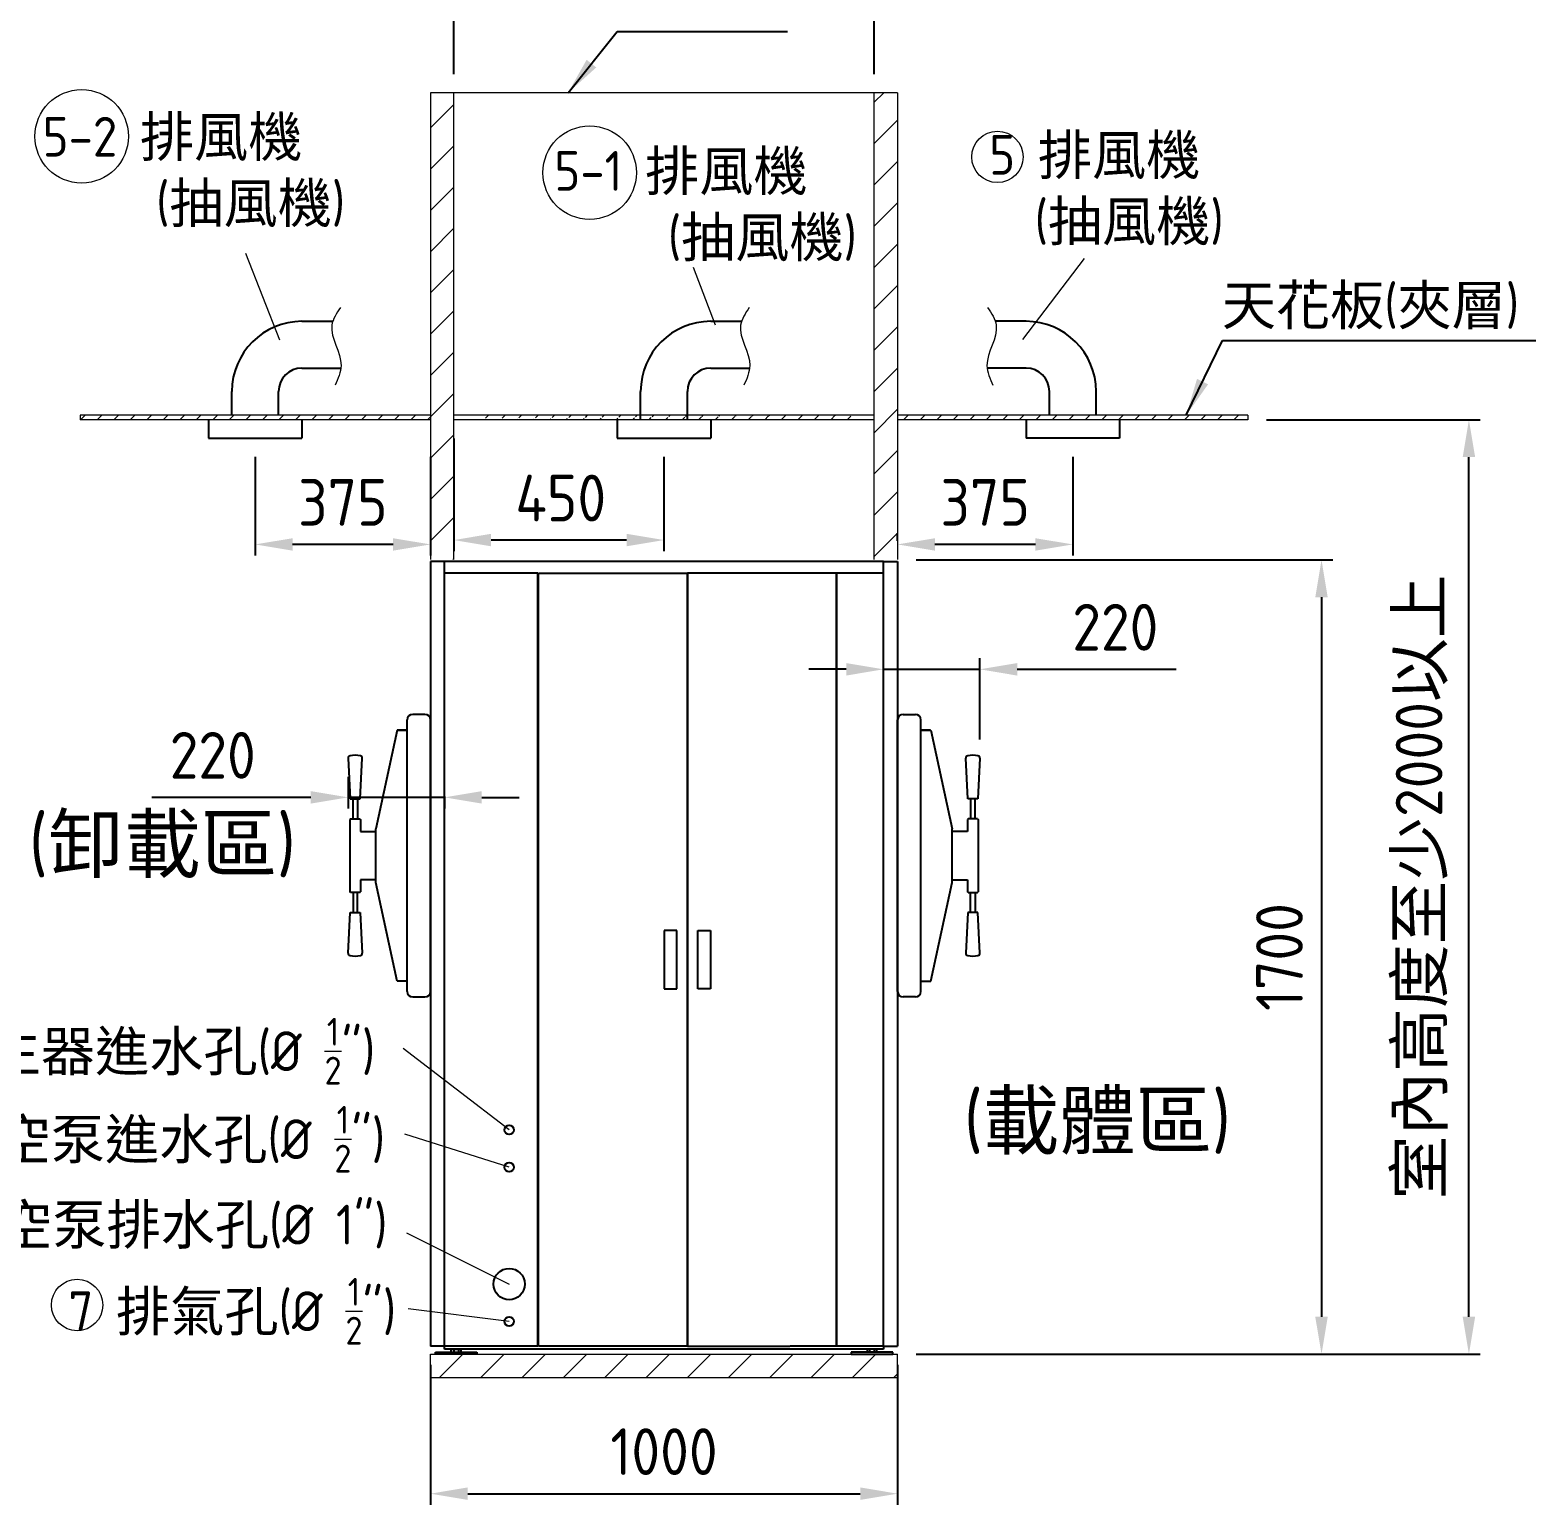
# Model space of a CAD drawing. Header units: millimetres. Extents: x -179594 to 13185, y 0 to 9270.
# Drawn here: x 4402 to 7626, y 2332 to 5489 of the extents above; entities that cross this region are included whole.
import ezdxf

# ---------------------------------------------------------------- set-up
doc = ezdxf.new("R2010")
doc.units = ezdxf.units.MM
doc.header["$MEASUREMENT"] = 0
doc.linetypes.add('HIDDEN', pattern=[9.525, 6.35, -3.175])
doc.layers.get('0').update_dxf_attribs({"lineweight": 25})
for name, color, linetype, lineweight in [('D', 3, 'Continuous', 13), ('H', 2, 'HIDDEN', 15), ('S', 4, 'Continuous', 15)]:
    doc.layers.add(name, color=color, linetype=linetype, lineweight=lineweight)
doc.styles.get("Standard").update_dxf_attribs({"font": 'KAIU.TTF'})
doc.styles.add('STU25', font='isocp2.shx')
doc.dimstyles.new('STU25', dxfattribs={"dimscale": 40, "dimtxt": 2.5, "dimasz": 2, "dimexe": 0.6, "dimexo": 1, "dimgap": 1, "dimtad": 1, "dimdsep": 46, "dimtxsty": 'STU25', "dimcen": 2, "dimazin": 2, "dimtfac": 1, "dimtmove": 0, "dimatfit": 3, "dimfxl": 0, "dimtolj": 1, "dimtzin": 0, "dimarcsym": 0})
doc.dimstyles.new('STU25$7', dxfattribs={"dimscale": 40, "dimtxt": 2.5, "dimasz": 2, "dimexe": 1.25, "dimexo": 0.625, "dimgap": 1, "dimtad": 0, "dimdec": 4, "dimdsep": 46, "dimtxsty": 'STU25', "dimcen": 2.5, "dimazin": 2, "dimtfac": 1, "dimtdec": 4, "dimtmove": 0, "dimatfit": 3, "dimfxl": 0, "dimtolj": 1, "dimtzin": 0, "dimarcsym": 0})

# ---------------------------------------------------------------- blocks, each defined once
blk = doc.blocks.new('*D19')
at = {"layer": 'D', "color": 0, "lineweight": -2}
for p, q in [((7049.4, 4654.6), (7506.4, 4654.6)), ((7482.4, 2734.6), (7482.4, 4574.6)), ((6299.4, 2654.6), (7506.4, 2654.6))]:
    blk.add_line(p, q, dxfattribs=at)
at = {"layer": 'D', "color": 0}
for points in [[(7495.8, 4574.6), (7469.1, 4574.6), (7482.4, 4654.6)], [(7469.1, 2734.6), (7495.8, 2734.6), (7482.4, 2654.6)]]:
    blk.add_solid(points, dxfattribs=at)
at = {"layer": 'Defpoints', "color": 0}
for p in [(7009.4, 4654.6), (7482.4, 4654.6), (6259.4, 2654.6)]:
    blk.add_point(p, dxfattribs=at)
at = {"layer": 'D', "color": 0, "insert": (7381.4, 3654.6), "char_height": 100, "attachment_point": 5, "rotation": 90, "style": 'STU25'}
blk.add_mtext('\\A1;{\\f標楷體|b0|i0|c136|p65;室內高度至少}2000{\\f標楷體|b0|i0|c136|p65;以上}', dxfattribs=at)
blk = doc.blocks.new('*D20')
at = {"layer": 'D', "color": 0, "linetype": 'Continuous', "lineweight": -2}
for p, q in [((6634.4, 4575.4), (6634.4, 4363.8)), ((6259.4, 4395.6), (6259.4, 4411.8)), ((6554.4, 4387.8), (6339.4, 4387.8))]:
    blk.add_line(p, q, dxfattribs=at)
at = {"layer": 'D', "color": 0}
for points in [[(6339.4, 4401.1), (6339.4, 4374.5), (6259.4, 4387.8)], [(6554.4, 4374.5), (6554.4, 4401.1), (6634.4, 4387.8)]]:
    blk.add_solid(points, dxfattribs=at)
at = {"layer": 'Defpoints', "color": 0}
for p in [(6634.4, 4615.4), (6259.4, 4387.8), (6259.4, 4355.6)]:
    blk.add_point(p, dxfattribs=at)
at = {"layer": 'D', "color": 0, "insert": (6446.9, 4477.8), "char_height": 100, "attachment_point": 5, "style": 'STU25'}
blk.add_mtext('\\A1;375', dxfattribs=at)
blk = doc.blocks.new('*D23')
at = {"layer": 'D', "color": 0, "lineweight": -2}
for p, q in [((5259.4, 2631.6), (5259.4, 2331.9)), ((6259.4, 2631.6), (6259.4, 2331.9)), ((5339.4, 2355.9), (6179.4, 2355.9))]:
    blk.add_line(p, q, dxfattribs=at)
at = {"layer": 'D', "color": 0}
for points in [[(5339.4, 2369.3), (5339.4, 2342.6), (5259.4, 2355.9)], [(6179.4, 2342.6), (6179.4, 2369.3), (6259.4, 2355.9)]]:
    blk.add_solid(points, dxfattribs=at)
at = {"layer": 'Defpoints', "color": 0}
for p in [(5259.4, 2671.6), (6259.4, 2671.6), (6259.4, 2355.9)]:
    blk.add_point(p, dxfattribs=at)
at = {"layer": 'D', "color": 0, "insert": (5759.4, 2445.9), "char_height": 100, "attachment_point": 5, "style": 'STU25'}
blk.add_mtext('\\A1;1000', dxfattribs=at)
blk = doc.blocks.new('*D27')
at = {"layer": 'D', "color": 0, "lineweight": -2}
for p, q in [((5309.4, 4614.6), (5309.4, 4373.1)), ((5759.4, 4575.4), (5759.4, 4373.1)), ((5679.4, 4397.1), (5389.4, 4397.1))]:
    blk.add_line(p, q, dxfattribs=at)
at = {"layer": 'D', "color": 0}
for points in [[(5389.4, 4410.5), (5389.4, 4383.8), (5309.4, 4397.1)], [(5679.4, 4383.8), (5679.4, 4410.5), (5759.4, 4397.1)]]:
    blk.add_solid(points, dxfattribs=at)
at = {"layer": 'Defpoints', "color": 0}
for p in [(5309.4, 4654.6), (5759.4, 4615.4), (5309.4, 4397.1)]:
    blk.add_point(p, dxfattribs=at)
at = {"layer": 'D', "color": 0, "insert": (5538.4, 4487.1), "char_height": 100, "attachment_point": 5, "style": 'STU25'}
blk.add_mtext('\\A1;450', dxfattribs=at)
blk = doc.blocks.new('*D28')
at = {"layer": 'D', "color": 0, "lineweight": -2}
for p, q in [((5309.4, 5394.6), (5309.4, 5715.1)), ((6209.4, 5394.6), (6209.4, 5715.1)), ((5389.4, 5691.1), (6129.4, 5691.1))]:
    blk.add_line(p, q, dxfattribs=at)
at = {"layer": 'D', "color": 0}
for points in [[(5389.4, 5704.5), (5389.4, 5677.8), (5309.4, 5691.1)], [(6129.4, 5677.8), (6129.4, 5704.5), (6209.4, 5691.1)]]:
    blk.add_solid(points, dxfattribs=at)
at = {"layer": 'Defpoints', "color": 0}
for p in [(6209.4, 5691.1), (5309.4, 5354.6), (6209.4, 5354.6)]:
    blk.add_point(p, dxfattribs=at)
at = {"layer": 'D', "color": 0, "insert": (5759.4, 5794.1), "char_height": 100, "attachment_point": 5, "style": 'STU25'}
blk.add_mtext('\\A1;900({\\f標楷體|b0|i0|c136|p65;滅菌區})', dxfattribs=at)
blk = doc.blocks.new('*D30')
at = {"layer": 'D', "color": 0, "lineweight": -2}
for p, q in [((6299.4, 4354.6), (7190.9, 4354.6)), ((7166.9, 4274.6), (7166.9, 2734.6)), ((6299.4, 2654.6), (7190.9, 2654.6))]:
    blk.add_line(p, q, dxfattribs=at)
at = {"layer": 'D', "color": 0}
for points in [[(7180.2, 4274.6), (7153.5, 4274.6), (7166.9, 4354.6)], [(7153.5, 2734.6), (7180.2, 2734.6), (7166.9, 2654.6)]]:
    blk.add_solid(points, dxfattribs=at)
at = {"layer": 'Defpoints', "color": 0}
for p in [(6259.4, 4354.6), (6259.4, 2654.6), (7166.9, 2654.6)]:
    blk.add_point(p, dxfattribs=at)
at = {"layer": 'D', "color": 0, "insert": (7076.9, 3504.6), "char_height": 100, "attachment_point": 5, "rotation": 90, "style": 'STU25'}
blk.add_mtext('\\A1;1700', dxfattribs=at)
blk = doc.blocks.new('*D11')
at = {"layer": 'D', "color": 0, "linetype": 'Continuous', "lineweight": -2}
for p, q in [((4884.4, 4575.4), (4884.4, 4363.8)), ((5259.4, 4575.4), (5259.4, 4363.8)), ((5179.4, 4387.8), (4964.4, 4387.8))]:
    blk.add_line(p, q, dxfattribs=at)
at = {"layer": 'D', "color": 0}
for points in [[(4964.4, 4401.1), (4964.4, 4374.5), (4884.4, 4387.8)], [(5179.4, 4374.5), (5179.4, 4401.1), (5259.4, 4387.8)]]:
    blk.add_solid(points, dxfattribs=at)
at = {"layer": 'Defpoints', "color": 0}
for p in [(4884.4, 4615.4), (5259.4, 4615.4), (4884.4, 4387.8)]:
    blk.add_point(p, dxfattribs=at)
at = {"layer": 'D', "color": 0, "insert": (5071.9, 4477.8), "char_height": 100, "attachment_point": 5, "style": 'STU25'}
blk.add_mtext('\\A1;375', dxfattribs=at)
blk = doc.blocks.new('*D31')
at = {"layer": 'D', "color": 0, "linetype": 'Continuous', "lineweight": -2}
for p, q in [((6229.4, 3800.6), (6229.4, 4144.5)), ((6435.4, 3970), (6435.4, 4144.5)), ((6149.4, 4120.5), (6069.4, 4120.5)), ((6229.4, 4120.5), (6435.4, 4120.5)), ((6515.4, 4120.5), (6855.5, 4120.5))]:
    blk.add_line(p, q, dxfattribs=at)
at = {"layer": 'D', "color": 0}
for points in [[(6149.4, 4107.1), (6149.4, 4133.8), (6229.4, 4120.5)], [(6515.4, 4133.8), (6515.4, 4107.1), (6435.4, 4120.5)]]:
    blk.add_solid(points, dxfattribs=at)
at = {"layer": 'Defpoints', "color": 0}
for p in [(6435.4, 4120.5), (6435.4, 3930), (6229.4, 3760.6)]:
    blk.add_point(p, dxfattribs=at)
at = {"layer": 'D', "color": 0, "insert": (6725.5, 4210.5), "char_height": 100, "attachment_point": 5, "style": 'STU25'}
blk.add_mtext('\\A1;\\Fisocp2.shx|c1;220', dxfattribs=at)
blk = doc.blocks.new('*D32')
at = {"layer": 'D', "color": 0, "linetype": 'Continuous', "lineweight": -2}
for p, q in [((5083.4, 3890.6), (5083.4, 3822.4)), ((5003.4, 3846.4), (4663.4, 3846.4)), ((5289.4, 3846.4), (5083.4, 3846.4)), ((5289.4, 3848.4), (5289.4, 3822.4)), ((5369.4, 3846.4), (5449.4, 3846.4))]:
    blk.add_line(p, q, dxfattribs=at)
at = {"layer": 'D', "color": 0}
for points in [[(5003.4, 3833.1), (5003.4, 3859.7), (5083.4, 3846.4)], [(5369.4, 3859.7), (5369.4, 3833.1), (5289.4, 3846.4)]]:
    blk.add_solid(points, dxfattribs=at)
at = {"layer": 'Defpoints', "color": 0}
for p in [(5083.4, 3930.6), (5289.4, 3888.4), (5083.4, 3846.4)]:
    blk.add_point(p, dxfattribs=at)
at = {"layer": 'D', "color": 0, "insert": (4793.4, 3936.4), "char_height": 100, "attachment_point": 5, "style": 'STU25'}
blk.add_mtext('\\A1;220', dxfattribs=at)

msp = doc.modelspace()

# ---------------------------------------------------------------- hatches: boundary and pattern name
at = {"layer": 'H', "ltscale": 5}
h = msp.add_hatch(dxfattribs=at)
h.set_pattern_fill('ANSI31', color=256, scale=500, style=0)
h.set_pattern_definition([(45, (223520.356, 22987.35), (-44.194174, 44.194174), [])])
h.paths.add_polyline_path([(5309.446, 5354.578), (5259.446, 5354.578), (5259.446, 4355.578), (5309.446, 4355.578)])
h = msp.add_hatch(dxfattribs=at)
h.set_pattern_fill('ANSI31', color=256, scale=500, style=0)
h.set_pattern_definition([(45, (223620.356, 22987.35), (-44.194174, 44.194174), [])])
h.paths.add_polyline_path([(6259.446, 5354.578), (6209.446, 5354.578), (6209.446, 4355.578), (6259.446, 4355.578)])
at = {"layer": 'H'}
h = msp.add_hatch(dxfattribs=at)
h.set_pattern_fill('ANSI31', color=256, scale=200, style=0)
h.set_pattern_definition([(45, (223520.356, 22987.349), (-17.6776695, 17.6776695), [])])
h.paths.add_polyline_path([(5259.446, 4664.578), (4509.446, 4664.578), (4509.446, 4654.578), (5259.446, 4654.578)])
h = msp.add_hatch(dxfattribs=at)
h.set_pattern_fill('ANSI31', color=256, scale=200, style=0)
h.set_pattern_definition([(45, (223570.356, 22987.349), (-17.6776695, 17.6776695), [])])
edge = h.paths.add_edge_path()
edge.add_line((6159.446, 4654.578), (6159.446, 4664.578))
edge.add_line((5359.446, 4657.848), (5359.446, 4664.578))
edge.add_line((6159.446, 4664.578), (5359.446, 4664.578))
edge.add_line((6159.446, 4654.578), (5359.446, 4654.578))
h = msp.add_hatch(dxfattribs=at)
h.set_pattern_fill('ANSI31', color=256, scale=200, style=0)
h.set_pattern_definition([(45, (223620.356, 22987.349), (-17.6776695, 17.6776695), [])])
h.paths.add_polyline_path([(6259.446, 4664.578), (7009.446, 4664.578), (7009.446, 4654.578), (6259.446, 4654.578)])
at = {"layer": 'H', "ltscale": 5}
h = msp.add_hatch(dxfattribs=at)
h.set_pattern_fill('ANSI31', color=256, scale=500, style=0)
h.set_pattern_definition([(45, (223451.04, 10942.65), (-44.194174, 44.194174), [])])
h.paths.add_polyline_path([(6259.446, 2604.578), (6259.446, 2654.578), (5259.446, 2654.578), (5259.446, 2604.578)])

# ---------------------------------------------------------------- linework, layer by layer
at = {"linetype": 'Continuous'}
for p, q in [((4984.446, 4865.327), (5050.366, 4865.327)), ((5859.446, 4865.327), (5925.366, 4865.327)), ((6534.446, 4865.327), (6468.526, 4865.327)), ((4984.446, 4765.327), (5067.74, 4765.327)), ((5859.446, 4765.327), (5942.74, 4765.327)), ((6534.446, 4765.327), (6451.152, 4765.327)), ((4834.446, 4664.578), (4834.446, 4715.327)), ((4934.446, 4664.578), (4934.446, 4715.327)), ((5709.446, 4654.578), (5709.446, 4715.327)), ((5809.446, 4654.578), (5809.446, 4715.327)), ((6584.446, 4664.578), (6584.446, 4715.327)), ((6684.446, 4664.578), (6684.446, 4715.327)), ((4784.446, 4654.578), (4784.446, 4615.435)), ((4984.446, 4654.578), (4984.446, 4615.435)), ((5659.446, 4654.578), (5659.446, 4615.435)), ((5859.446, 4654.578), (5859.446, 4615.435)), ((6534.446, 4654.578), (6534.446, 4615.435)), ((6734.446, 4654.578), (6734.446, 4615.435)), ((4784.446, 4615.435), (4984.446, 4615.435)), ((5659.446, 4615.435), (5859.446, 4615.435)), ((6734.446, 4615.435), (6534.446, 4615.435)), ((5083.446, 3930.566), (5087.946, 3843.566)), ((5108.946, 3843.566), (5113.446, 3930.566)), ((6409.946, 3843.566), (6405.446, 3930.566)), ((6435.446, 3930.566), (6430.946, 3843.566)), ((5087.946, 3843.566), (5108.946, 3843.566)), ((5093.696, 3800.328), (5093.696, 3843.566)), ((5103.196, 3843.566), (5103.196, 3800.328)), ((6430.946, 3843.566), (6409.946, 3843.566)), ((6415.696, 3843.566), (6415.696, 3800.328)), ((6425.196, 3800.328), (6425.196, 3843.566)), ((5088.446, 3800.328), (5086.946, 3798.828)), ((5086.946, 3798.828), (5086.946, 3644.328)), ((5088.446, 3800.328), (5108.446, 3800.328)), ((5108.446, 3800.328), (5109.946, 3798.828)), ((5109.946, 3798.828), (5109.946, 3773.078)), ((5109.946, 3773.078), (5142.446, 3773.078)), ((6408.946, 3773.078), (6376.446, 3773.078)), ((6410.446, 3800.328), (6408.946, 3798.828)), ((6408.946, 3798.828), (6408.946, 3773.078)), ((6430.446, 3800.328), (6410.446, 3800.328)), ((6430.446, 3800.328), (6431.946, 3798.828)), ((6431.946, 3798.828), (6431.946, 3644.328)), ((5088.446, 3642.828), (5086.946, 3644.328)), ((5108.446, 3642.828), (5088.446, 3642.828)), ((5093.696, 3642.828), (5093.696, 3599.591)), ((5103.196, 3599.591), (5103.196, 3642.828)), ((5108.446, 3642.828), (5109.946, 3644.328)), ((5109.946, 3670.078), (5109.946, 3644.328)), ((5142.446, 3670.078), (5109.946, 3670.078)), ((6376.446, 3670.078), (6408.946, 3670.078)), ((6408.946, 3670.078), (6408.946, 3644.328)), ((6410.446, 3642.828), (6408.946, 3644.328)), ((6410.446, 3642.828), (6430.446, 3642.828)), ((6415.696, 3599.591), (6415.696, 3642.828)), ((6425.196, 3642.828), (6425.196, 3599.591)), ((6430.446, 3642.828), (6431.946, 3644.328)), ((5083.446, 3512.591), (5087.946, 3599.591)), ((5087.946, 3599.591), (5108.946, 3599.591)), ((5108.946, 3599.591), (5113.446, 3512.591)), ((6409.946, 3599.591), (6405.446, 3512.591)), ((6430.946, 3599.591), (6409.946, 3599.591)), ((6435.446, 3512.591), (6430.946, 3599.591))]:
    msp.add_line(p, q, dxfattribs=at)
for p, q in [((5259.446, 4351.578), (5259.446, 2671.578)), ((5289.446, 4351.578), (5259.446, 4351.578)), ((6229.446, 4351.578), (5289.446, 4351.578)), ((5289.446, 4326.578), (5289.446, 4351.578)), ((6229.446, 4351.578), (6259.446, 4351.578)), ((6229.446, 4326.578), (6229.446, 4351.578)), ((6259.446, 4351.578), (6259.446, 2671.578)), ((5289.446, 2671.578), (5289.446, 4326.578)), ((5489.446, 4326.578), (5289.446, 4326.578)), ((5489.446, 2671.578), (5489.446, 4326.578)), ((5490.446, 4326.578), (5808.946, 4326.578)), ((5490.446, 2671.578), (5490.446, 4326.578)), ((5808.946, 4326.578), (5808.946, 2671.578)), ((6028.446, 4326.578), (5809.946, 4326.578)), ((5809.946, 4326.578), (5809.946, 2671.578)), ((6229.446, 4326.578), (6029.446, 4326.578)), ((6128.446, 2671.578), (6128.446, 4326.578)), ((6129.446, 2671.578), (6129.446, 4326.578)), ((6229.446, 2671.578), (6229.446, 4326.578)), ((5209.446, 3431.078), (5209.446, 4012.078)), ((5247.446, 4024.078), (5221.446, 4024.078)), ((5259.446, 3431.078), (5259.446, 4012.078)), ((6259.446, 3431.078), (6259.446, 4012.078)), ((6271.446, 4024.078), (6297.446, 4024.078)), ((6309.446, 3431.078), (6309.446, 4012.078)), ((5188.246, 3990.278), (5142.446, 3779.078)), ((5209.446, 3990.278), (5188.246, 3990.278)), ((5189.446, 3990.278), (5209.446, 3990.278)), ((6329.446, 3990.278), (6309.446, 3990.278)), ((6309.446, 3990.278), (6330.646, 3990.278)), ((6330.646, 3990.278), (6376.446, 3779.078)), ((5142.446, 3664.078), (5142.446, 3779.078)), ((6376.446, 3664.078), (6376.446, 3779.078)), ((5086.946, 3753.328), (5086.946, 3689.828)), ((6431.946, 3753.328), (6431.946, 3689.828)), ((5188.246, 3452.878), (5142.446, 3664.078)), ((6330.646, 3452.878), (6376.446, 3664.078)), ((5759.946, 3561.579), (5759.946, 3436.579)), ((5786.946, 3561.579), (5759.946, 3561.579)), ((5786.946, 3436.579), (5786.946, 3561.579)), ((5831.946, 3436.579), (5831.946, 3561.579)), ((5831.946, 3561.579), (5858.946, 3561.579)), ((5858.946, 3561.579), (5858.946, 3436.579)), ((5209.446, 3452.878), (5188.246, 3452.878)), ((6309.446, 3452.878), (6330.646, 3452.878)), ((5221.446, 3419.078), (5247.446, 3419.078)), ((5759.946, 3436.579), (5786.946, 3436.579)), ((5858.946, 3436.579), (5831.946, 3436.579)), ((6297.446, 3419.078), (6271.446, 3419.078)), ((5289.446, 2671.578), (5259.446, 2671.578)), ((5269.946, 2658.578), (5358.946, 2658.578)), ((5269.946, 2654.578), (5269.946, 2658.578)), ((5358.946, 2654.578), (5269.946, 2654.578)), ((5489.446, 2671.578), (5289.446, 2671.578)), ((5289.446, 2665.578), (5289.446, 2671.578)), ((6229.446, 2665.578), (5289.446, 2665.578)), ((5304.054, 2658.578), (5304.054, 2665.578)), ((5304.054, 2665.578), (5324.838, 2665.578)), ((5309.25, 2665.578), (5309.25, 2658.578)), ((5319.642, 2665.578), (5319.642, 2658.578)), ((5324.838, 2665.578), (5324.838, 2658.578)), ((5358.946, 2658.578), (5358.946, 2654.578)), ((5808.946, 2671.578), (5490.446, 2671.578)), ((5809.946, 2671.578), (6028.446, 2671.578)), ((6229.446, 2671.578), (6029.446, 2671.578)), ((6248.946, 2658.578), (6159.946, 2658.578)), ((6159.946, 2658.578), (6159.946, 2654.578)), ((6159.946, 2654.578), (6248.946, 2654.578)), ((6194.054, 2665.578), (6194.054, 2658.578)), ((6214.838, 2665.578), (6194.054, 2665.578)), ((6199.25, 2665.578), (6199.25, 2658.578)), ((6209.642, 2665.578), (6209.642, 2658.578)), ((6214.838, 2658.578), (6214.838, 2665.578)), ((6229.446, 2671.578), (6259.446, 2671.578)), ((6229.446, 2671.578), (6229.446, 2665.578)), ((6248.946, 2654.578), (6248.946, 2658.578))]:
    msp.add_line(p, q)
for centre, radius in [((5427.958, 3134.578), 10), ((5427.958, 3054.578), 10), ((5427.958, 2804.578), 33.5), ((5427.958, 2724.578), 10)]:
    msp.add_circle(centre, radius)
for centre, radius, start, end in [((4984.446, 4715.327), 150, 90, 180), ((5859.446, 4715.327), 150, 90, 180), ((6534.446, 4715.327), 150, 0, 90), ((4984.446, 4715.327), 50, 90, 180), ((5859.446, 4715.327), 50, 90, 180), ((6534.446, 4715.327), 50, 0, 90), ((5088.453, 3930.566), 5.007, 101.352885, 185.921872), ((5098.446, 3880.793), 55.773, 78.647115, 101.352885), ((5108.439, 3930.566), 5.007, 0, 78.647115), ((6410.453, 3930.566), 5.007, 101.352885, 180), ((6420.446, 3880.793), 55.773, 78.647115, 101.352885), ((6430.439, 3930.566), 5.007, 354.078128, 78.647115), ((5088.453, 3512.591), 5.007, 174.078128, 258.647115), ((5098.446, 3562.364), 55.773, 258.647115, 281.352885), ((5108.439, 3512.591), 5.007, 281.352885, 360), ((6410.453, 3512.591), 5.007, 180, 258.647115), ((6420.446, 3562.364), 55.773, 258.647115, 281.352885), ((6430.439, 3512.591), 5.007, 281.352885, 5.921872)]:
    msp.add_arc(centre, radius, start, end, dxfattribs=at)
for centre, start, end in [((5221.446, 4012.078), 90, 180), ((5247.446, 4012.078), 0, 90), ((6271.446, 4012.078), 90, 180), ((6297.446, 4012.078), 0, 90), ((5221.446, 3431.078), 180, 270), ((5247.446, 3431.078), 270, 0), ((6271.446, 3431.078), 180, 270), ((6297.446, 3431.078), 270, 0)]:
    msp.add_arc(centre, 12, start, end)
at = {"layer": 'D'}
for p, q in [((4937.158, 4824.743), (4864.428, 5010.541)), ((5427.958, 3134.578), (5201.239, 3308.748)), ((5427.958, 3054.578), (5204.639, 3125.179)), ((5208.039, 2914.415), (5427.958, 2804.578)), ((5427.958, 2724.578), (5211.439, 2751.243))]:
    msp.add_line(p, q, dxfattribs=at)
at = {"layer": 'D', "linetype": 'Continuous'}
for p, q in [((6527.238, 4826.203), (6659.393, 4999.597)), ((5869.797, 4857.375), (5822.677, 4980.704))]:
    msp.add_line(p, q, dxfattribs=at)
at = {"layer": 'D'}
for centre, radius in [((4512.878, 5261.253), 100), ((5600.24, 5183.513), 100), ((6473.14, 5217.321), 55), ((4502.992, 2759.775), 55)]:
    msp.add_circle(centre, radius, dxfattribs=at)
for points in [[(5066.681, 4894.904), (5048.419, 4856.999), (5068.086, 4770.661), (5055.443, 4728.545)], [(5941.681, 4894.904), (5923.419, 4856.999), (5943.085, 4770.661), (5930.442, 4728.545)], [(6452.211, 4894.904), (6470.473, 4856.999), (6450.807, 4770.661), (6463.45, 4728.545)]]:
    msp.add_spline(points, degree=3, dxfattribs=at)
at = {"layer": 'S', "linetype": 'Continuous'}
for p, q in [((6259.446, 5354.578), (5259.446, 5354.578)), ((5259.446, 5354.578), (5259.446, 4355.578)), ((5309.446, 4355.578), (5309.446, 5354.578)), ((6209.446, 4355.578), (6209.446, 5354.578)), ((6259.446, 5354.578), (6259.446, 4355.578)), ((5259.446, 4664.578), (4509.446, 4664.578)), ((5259.446, 4654.578), (4509.446, 4654.578)), ((6209.446, 4664.578), (5309.446, 4664.578)), ((6209.446, 4654.578), (5309.446, 4654.578)), ((7009.446, 4664.578), (6259.446, 4664.578)), ((7009.446, 4654.578), (6259.446, 4654.578)), ((5259.446, 2654.578), (6259.446, 2654.578)), ((5259.446, 2604.578), (6259.446, 2604.578))]:
    msp.add_line(p, q, dxfattribs=at)
at = {"layer": 'S'}
for p, q in [((4509.446, 4664.578), (4509.446, 4654.578)), ((7009.446, 4664.578), (7009.446, 4654.578)), ((5259.446, 2604.578), (5259.446, 2654.578)), ((6259.446, 2604.578), (6259.446, 2654.578))]:
    msp.add_line(p, q, dxfattribs=at)

# ---------------------------------------------------------------- texts
at = {"layer": 'D', "color": 11, "char_height": 85, "attachment_point": 1, "style": 'STU25'}
for s, insert in [('{\\C3;5-2 \\f標楷體|b0|i0|c136|p65;排風機\\P\\Fisocp2.shx;     (\\f標楷體|b0|i0|c136|p65;抽風機\\Fisocp2.shx;)}', (4429.241, 5302.976)), ('{\\C3;5 \\f標楷體|b0|i0|c136|p65;排風機\\P\\Fisocp2.shx;  (\\f標楷體|b0|i0|c136|p65;抽風機\\Fisocp2.shx;)}', (6455.569, 5264.163)), ('{\\C3;5-1 \\f標楷體|b0|i0|c136|p65;排風機\\P\\Fisocp2.shx;     (\\f標楷體|b0|i0|c136|p65;抽風機\\Fisocp2.shx;)}', (5524.635, 5229.838)), ('\\A1;{\\C3;2-1 \\f標楷體|b0|i0|c136|p65;蒸氣產生器進水孔\\Fisocp2.shx;(%%c \\H0.7x;\\S1/2;\\H1.429x;")}', (3771.023, 3374.475)), ('\\A1;{\\C3;1-1 \\f標楷體|b0|i0|c136|p65;真空泵進水孔\\Fisocp2.shx;(%%c \\H0.7x;\\S1/2;\\H1.429x;")}', (4037.968, 3186.06)), ('{\\C3;6 \\f標楷體|b0|i0|c136|p65;真空泵排水孔\\Fisocp2.shx;(%%c 1")}', (4114.394, 2974.354)), ('\\A1;{\\C3;7 \\f標楷體|b0|i0|c136|p65;排氣孔\\Fisocp2.shx;(%%c \\H0.7x;\\S1/2;\\H1.429x;")}', (4484.425, 2817.846))]:
    msp.add_mtext(s, dxfattribs=dict(at, insert=insert))
at = {"layer": 'D', "color": 11, "attachment_point": 1}
for s, insert, char_height in [('{\\C3;天花板\\Fisocp2.shx;(\\f標楷體|b0|i0|c136|p65;夾層\\Fisocp2.shx;)}', (6953.388, 4942.698), 85), ('{\\Fisocp2.shx;\\C3;(\\f標楷體|b0|i0|c136|p65;卸載區\\Fisocp2.shx;)}', (4399.978, 3806.986), 120), ('{\\Fisocp2.shx;\\C3;(\\f標楷體|b0|i0|c136|p65;載體區\\Fisocp2.shx;)}', (6401.472, 3215.008), 120)]:
    msp.add_mtext(s, dxfattribs=dict(at, insert=insert, char_height=char_height))

# ---------------------------------------------------------------- dimensions: what is measured, and where the dimension line sits
at = {"layer": 'D'}
dim = msp.add_linear_dim(base=(6209.446, 5691.147), p1=(5309.446, 5354.578), p2=(6209.446, 5354.578), text='<>({\\f標楷體|b0|i0|c136|p65;滅菌區})', dimstyle='STU25', dxfattribs=at)
dim.commit()
dim.dimension.update_dxf_attribs({"geometry": '*D28', "text_midpoint": (5759.446, 5794.131)})
dim = msp.add_linear_dim(base=(5309.446, 4397.117), p1=(5759.446, 4615.435), p2=(5309.446, 4654.578), dimstyle='STU25', dxfattribs=at)
dim.commit()
dim.dimension.update_dxf_attribs({"geometry": '*D27', "text_midpoint": (5538.374, 4397.117), "dimtype": 160})
dim = msp.add_linear_dim(base=(7482.425, 4654.578), p1=(6259.446, 2654.578), p2=(7009.446, 4654.578), angle=90, text='{\\f標楷體|b0|i0|c136|p65;室內高度至少}<>{\\f標楷體|b0|i0|c136|p65;以上}', dimstyle='STU25', dxfattribs=at)
dim.commit()
dim.dimension.update_dxf_attribs({"geometry": '*D19', "text_midpoint": (7482.425, 3654.578), "dimtype": 160})
at = {"layer": 'D', "linetype": 'Continuous'}
for base, p1, p2, picture, middle in [((4884.446, 4387.805), (5259.446, 4615.435), (4884.446, 4615.435), '*D11', (5071.946, 4477.805)), ((6259.446, 4387.805), (6634.446, 4615.435), (6259.446, 4355.578), '*D20', (6446.946, 4477.805))]:
    dim = msp.add_linear_dim(base=base, p1=p1, p2=p2, angle=180, dimstyle='STU25', dxfattribs=at)
    dim.commit()
    dim.dimension.update_dxf_attribs({"geometry": picture, "text_midpoint": middle})
at = {"layer": 'D'}
dim = msp.add_linear_dim(base=(7166.874, 2654.578), p1=(6259.446, 4354.578), p2=(6259.446, 2654.578), angle=90, dimstyle='STU25', dxfattribs=at)
dim.commit()
dim.dimension.update_dxf_attribs({"geometry": '*D30', "text_midpoint": (7166.874, 3504.578), "dimtype": 160})
at = {"layer": 'D', "linetype": 'Continuous'}
for base, p1, p2, text, picture, middle in [((6435.419, 4120.467), (6229.446, 3760.612), (6435.419, 3930.049), '\\Fisocp2.shx|c1;220', '*D31', (6725.459, 4210.467)), ((5083.446, 3846.4), (5289.446, 3888.418), (5083.446, 3930.566), '220', '*D32', (4793.407, 3936.4))]:
    dim = msp.add_linear_dim(base=base, p1=p1, p2=p2, text=text, dimstyle='STU25', override={"dimtxsty": 'STU25'}, dxfattribs=at)
    dim.commit()
    dim.dimension.update_dxf_attribs({"geometry": picture, "text_midpoint": middle})
at = {"layer": 'D'}
dim = msp.add_linear_dim(base=(6259.446, 2355.939), p1=(5259.446, 2671.578), p2=(6259.446, 2671.578), dimstyle='STU25', dxfattribs=at)
dim.commit()
dim.dimension.update_dxf_attribs({"geometry": '*D23', "text_midpoint": (5759.446, 2445.939)})

# ---------------------------------------------------------------- leaders
for points in [[(5553.958, 5354.578), (5659.391, 5485.731), (6023.818, 5485.731)], [(6877.33, 4664.341), (6955.007, 4824.552), (7625.773, 4824.552)]]:
    msp.add_leader(points, dimstyle='STU25$7', override={"dimgap": 1, "dimtad": 0}, dxfattribs=at)

doc.saveas('drawing.dxf')
